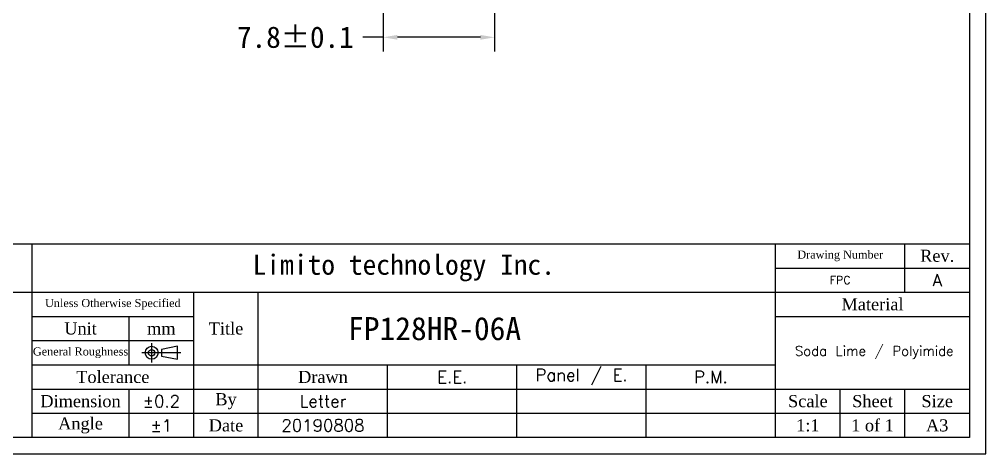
# Model space of a CAD drawing. Header units: millimetres. Extents: x 1040 to 3675, y 249 to 975.
# Drawn here: x 3607.7 to 3675.3, y 631.8 to 662.2 of the extents above; entities that cross this region are included whole.
import ezdxf

# ---------------------------------------------------------------- set-up
doc = ezdxf.new("R2010")
doc.units = ezdxf.units.MM
doc.linetypes.add('CENTER', pattern=[50.8, 31.75, -6.35, 6.35, -6.35])
doc.layers.add('FRAME', color=154, linetype='Continuous')
doc.styles.get("Standard").update_dxf_attribs({"font": 'txt', "bigfont": 'gbcbig.shx'})
doc.styles.add('宋体', font='')
doc.styles.get('宋体').set_extended_font_data('SimSun')
doc.dimstyles.new('ISO-25$0', dxfattribs={"dimtxt": 1.5, "dimasz": 1, "dimexe": 1, "dimexo": 0.3, "dimgap": 0.6, "dimtad": 0, "dimdsep": 46, "dimtxsty": 'Standard', "dimcen": 0, "dimadec": 0, "dimazin": 0, "dimtfac": 1, "dimtmove": 0, "dimatfit": 3, "dimfxl": 1, "dimarcsym": 0})

# ---------------------------------------------------------------- blocks, each defined once
blk = doc.blocks.new('*D391')
at = {"color": 0, "lineweight": -2, "transparency": 16777216}
for p, q in [((3633.127, 676.5), (3633.127, 659.983)), ((3640.927, 676.5), (3640.927, 659.983)), ((3633.127, 660.983), (3631.695, 660.983)), ((3639.927, 660.983), (3634.127, 660.983))]:
    blk.add_line(p, q, dxfattribs=at)
at = {"color": 0, "transparency": 16777216}
for points in [[(3634.127, 661.15), (3634.127, 660.816), (3633.127, 660.983)], [(3639.927, 661.15), (3639.927, 660.816), (3640.927, 660.983)]]:
    blk.add_solid(points, dxfattribs=at)
at = {"layer": 'Defpoints', "color": 0, "transparency": 16777216}
for p in [(3633.127, 676.8), (3640.927, 676.8), (3633.127, 660.983)]:
    blk.add_point(p, dxfattribs=at)
at = {"color": 0, "transparency": 16777216, "insert": (3626.98, 660.983), "char_height": 1.5, "attachment_point": 5, "style": '宋体'}
blk.add_mtext('7.8±0.1', dxfattribs=at)

msp = doc.modelspace()

# ---------------------------------------------------------------- linework, layer by layer
at = {"layer": 'FRAME'}
for p, q in [((3594.9721, 646.5174), (3674.1652, 646.5174)), ((3608.5481, 632.9415), (3608.5481, 646.5174)), ((3660.5893, 632.9415), (3660.5893, 646.5174)), ((3669.6399, 643.1234), (3669.6399, 646.5174)), ((3660.5893, 644.8204), (3674.1652, 644.8204)), ((3594.9721, 643.1234), (3674.1652, 643.1234)), ((3619.8614, 632.9415), (3619.8614, 643.1234)), ((3624.3867, 632.9415), (3624.3867, 643.1234)), ((3608.5481, 641.4264), (3619.8614, 641.4264)), ((3615.336, 638.0325), (3615.336, 641.4264)), ((3660.5893, 641.4264), (3674.1652, 641.4264)), ((3608.5481, 639.7295), (3619.8614, 639.7295)), ((3608.5481, 638.0325), (3660.5893, 638.0325)), ((3633.4373, 632.9415), (3633.4373, 638.0325)), ((3642.488, 632.9415), (3642.488, 638.0325)), ((3651.5386, 632.9415), (3651.5386, 638.0325)), ((3608.5481, 636.3355), (3674.1652, 636.3355)), ((3615.336, 632.9415), (3615.336, 636.3355)), ((3665.1146, 632.9415), (3665.1146, 636.3355)), ((3669.6399, 632.9415), (3669.6399, 636.3355)), ((3608.5481, 634.6385), (3674.1652, 634.6385))]:
    msp.add_line(p, q, dxfattribs=at)
at = {"layer": 'FRAME', "linetype": 'CENTER'}
for p, q in [((3616.9199, 639.5598), (3616.9199, 638.2022)), ((3618.9563, 638.881), (3616.2411, 638.881))]:
    msp.add_line(p, q, dxfattribs=at)
at = {"layer": 'FRAME'}
for points in [[(3675.2966, 722.3166), (3539.5369, 722.3166), (3539.5369, 631.8101), (3675.2966, 631.8101)], [(3674.1652, 632.9415), (3540.6682, 632.9415), (3540.6682, 721.1852), (3674.1652, 721.1852)], [(3618.73, 638.4284), (3618.73, 639.3335), (3617.5987, 639.1072), (3617.5987, 638.6547)]]:
    msp.add_lwpolyline(points, close=True, dxfattribs=at)
for radius in [0.4525, 0.2263]:
    msp.add_circle((3616.9199, 638.881), radius, dxfattribs=at)

# ---------------------------------------------------------------- texts
at = {"layer": 'FRAME', "attachment_point": 5}
for s, insert, char_height in [('{\\fTimes New Roman|b0|i0|c0|p18;Drawing Number}', (3665.1146, 645.6689), 0.565665), ('{\\fTimes New Roman|b0|i0|c0|p18;Rev.}', (3671.9026, 645.6689), 0.848498), ('FPC', (3665.1146, 643.9719), 0.56567), ('A', (3671.9026, 643.9719), 0.8485), ('{\\fTimes New Roman|b0|i0|c0|p18;Unless Otherwise Specified}', (3614.2047, 642.2749), 0.565665), ('{\\fTimes New Roman|b0|i0|c0|p18;Material}', (3667.3772, 642.2749), 0.848498), ('{\\fTimes New Roman|b0|i0|c0|p18;Unit}', (3611.942, 640.5779), 0.848498), ('{\\fTimes New Roman|b0|i0|c0|p18;mm}', (3617.5987, 640.5779), 0.848498), ('{\\fTimes New Roman|b0|i0|c0|p18;Title}', (3622.124, 640.5779), 0.848498), ('{\\fTimes New Roman|b0|i0|c0|p18;General Roughness}', (3611.942, 638.881), 0.565665), ('Soda Lime / Polyimide', (3667.4982, 638.8978), 0.678798), ('Panel / E.', (3647.0133, 637.184), 0.8485), ('{\\fTimes New Roman|b0|i0|c0|p18;Tolerance}', (3614.2047, 637.184), 0.848498), ('{\\fTimes New Roman|b0|i0|c0|p18;Drawn}', (3628.912, 637.184), 0.848498), ('E.E.', (3637.9626, 637.184), 0.8485), ('P.M.', (3656.0639, 637.184), 0.8485), ('{\\fTimes New Roman|b0|i0|c0|p18;Dimension}', (3611.942, 635.487), 0.848498), ('%%P0.2', (3617.5987, 635.487), 0.8485), ('{\\fTimes New Roman|b0|i0|c0|p18;By}', (3622.124, 635.487), 0.848498), ('Letter', (3628.912, 635.487), 0.8485), ('{\\fTimes New Roman|b0|i0|c0|p18;Scale}', (3662.8519, 635.487), 0.848498), ('{\\fTimes New Roman|b0|i0|c0|p18;Sheet}', (3667.3772, 635.487), 0.848498), ('{\\fTimes New Roman|b0|i0|c0|p18;Size}', (3671.9026, 635.487), 0.848498), ('{\\fTimes New Roman|b0|i0|c0|p18;Angle}', (3611.942, 633.79), 0.848498), ('%%p1', (3617.5987, 633.79), 0.8485), ('{\\fTimes New Roman|b0|i0|c0|p18;Date}', (3622.124, 633.79), 0.848498), ('20190808', (3628.912, 633.79), 0.8485), ('{\\fTimes New Roman|b0|i0|c0|p18;1:1}', (3662.8519, 633.79), 0.848498), ('{\\fTimes New Roman|b0|i0|c0|p18;1 of 1}', (3667.3772, 633.79), 0.848498), ('{\\fTimes New Roman|b0|i0|c0|p18;A3}', (3671.9026, 633.79), 0.848498)]:
    msp.add_mtext(s, dxfattribs=dict(at, insert=insert, char_height=char_height))
at = {"layer": 'FRAME', "style": '宋体'}
for s, insert, char_height, attachment_point in [('{\\fSimSun|b1|i0|c134|p2;Limito technology Inc.}', (3634.5687, 644.8204), 1.414163, 5), ('FP128HR-06A', (3630.6676, 640.5624), 1.61898, 4)]:
    msp.add_mtext(s, dxfattribs=dict(at, insert=insert, char_height=char_height, attachment_point=attachment_point))

# ---------------------------------------------------------------- dimensions: what is measured, and where the dimension line sits
dim = msp.add_linear_dim(base=(3633.1272, 660.983), p1=(3640.9272, 676.7996), p2=(3633.1272, 676.7996), dimstyle='ISO-25$0', override={"dimtxt": 1.5, "dimasz": 1, "dimtxsty": '宋体', "dimtol": 1, "dimtp": 0.1, "dimtm": 0.1})
dim.commit()
dim.dimension.update_dxf_attribs({"geometry": '*D391', "text_midpoint": (3626.98, 660.983), "dimtype": 160})

doc.saveas('drawing.dxf')
